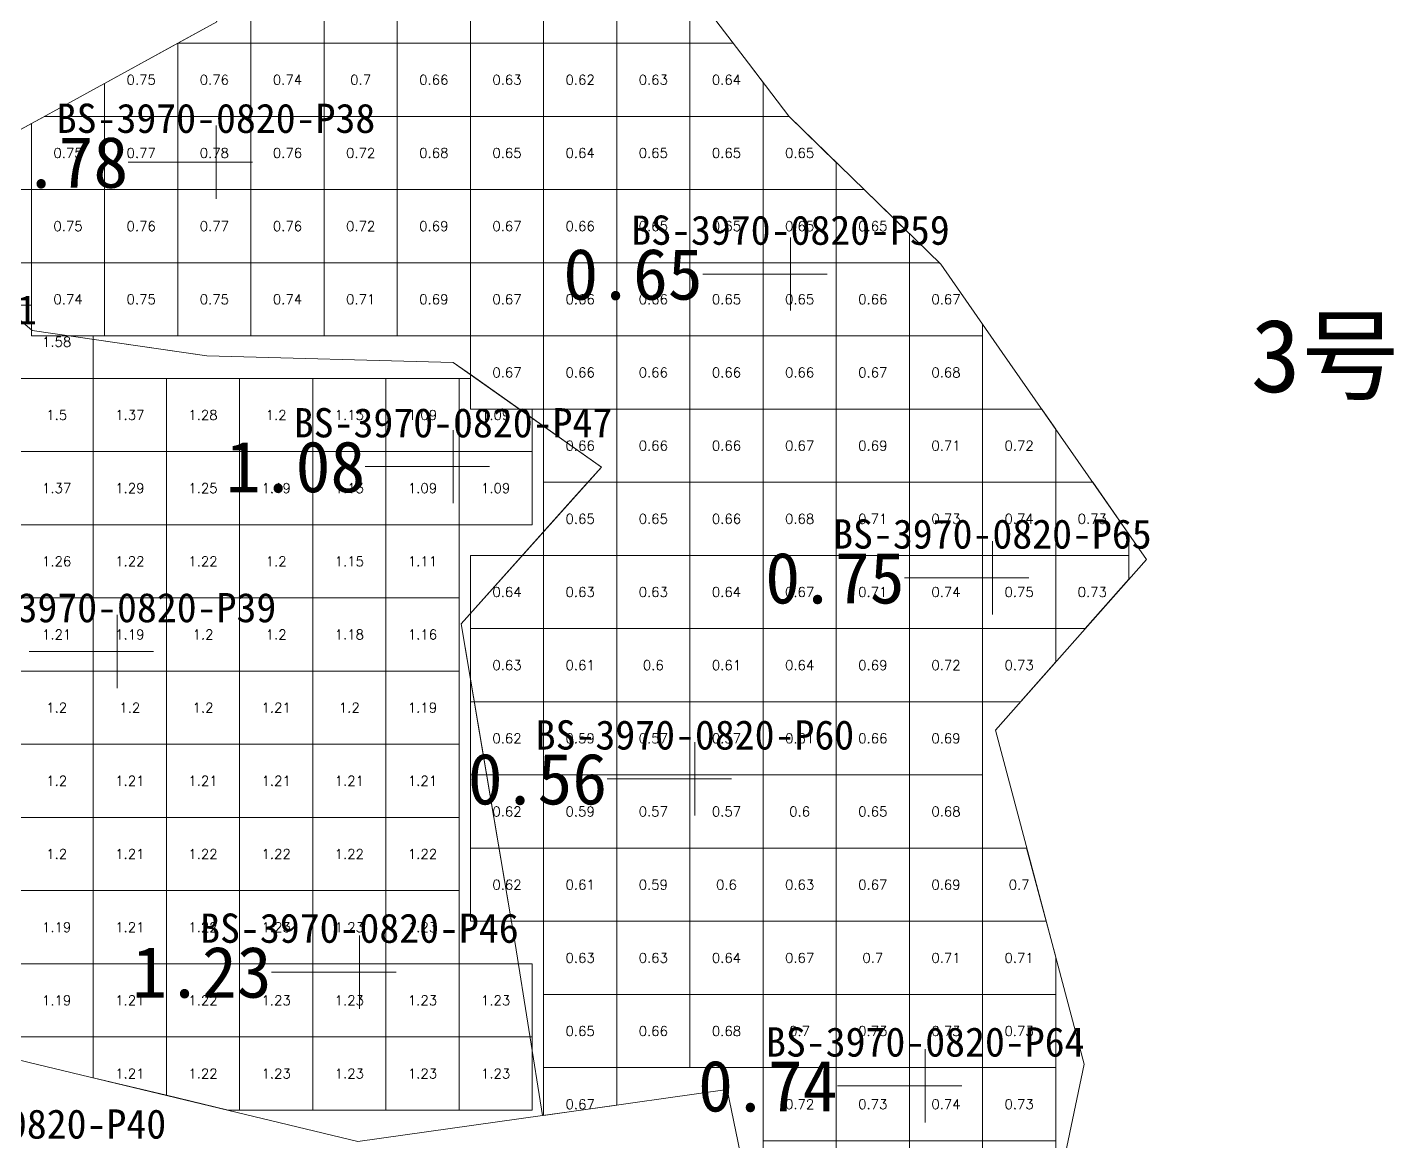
# Model space of a CAD drawing. Header units: inches. Extents: x 469961 to 470038, y 4349672 to 4349793.
# Drawn here: x 470014.56 to 470033.23, y 4349713.78 to 4349729.01 of the extents above; entities that cross this region are included whole.
import ezdxf
from ezdxf.enums import TextEntityAlignment as Align

# ---------------------------------------------------------------- set-up
doc = ezdxf.new("R2010")
doc.units = ezdxf.units.IN
doc.header["$MEASUREMENT"] = 0
for name, color, linetype, lineweight in [('0.500-1.000', 7, 'Continuous', 0), ('1.000-1.500', 7, 'Continuous', 0), ('孔口文字', 7, 'Continuous', 0), ('点', 7, 'Continuous', 0), ('爆区方格网', 7, 'Continuous', 0), ('线条', 7, 'Continuous', 0), ('钻孔', 7, 'Continuous', 0)]:
    doc.layers.add(name, color=color, linetype=linetype, lineweight=lineweight)
doc.styles.add('3dmine_textStyle_1', font='txt.shx', dxfattribs={"height": 1, "bigfont": 'gbcbig.shx'})
doc.styles.add('3dmine_textStyle_3', font='宋体.ttf', dxfattribs={"height": 1})
doc.styles.add('3dmine_textStyle_4', font='simsunb.ttf', dxfattribs={"height": 1})

msp = doc.modelspace()

# ---------------------------------------------------------------- hatches: boundary and pattern name
at = {"layer": '钻孔', "linetype": 'Continuous', "lineweight": 0, "true_color": 0x00ffff, "extrusion": (0, 1, 0)}
for points in [[(-470018.137, 3960.38), (-470017.137, 3960.38), (-470017.137, 3970.38), (-470018.137, 3970.38)], [(-470025.989, 3960.301), (-470024.989, 3960.301), (-470024.989, 3970.301), (-470025.989, 3970.301)], [(-470028.749, 3960.423), (-470027.749, 3960.423), (-470027.749, 3970.423), (-470028.749, 3970.423)], [(-470024.683, 3960.429), (-470023.683, 3960.429), (-470023.683, 3970.429), (-470024.683, 3970.429)], [(-470027.831, 3960.47), (-470026.831, 3960.47), (-470026.831, 3970.47), (-470027.831, 3970.47)]]:
    msp.add_hatch(color=4, dxfattribs=at).paths.add_polyline_path(points, flags=0)
at = {"layer": '钻孔', "linetype": 'Continuous', "lineweight": 0, "true_color": 0x0000ff, "extrusion": (0, 1, 0)}
for points in [[(-470021.377, 3960.387), (-470020.377, 3960.387), (-470020.377, 3970.387), (-470021.377, 3970.387)], [(-470016.784, 3960.48), (-470015.784, 3960.48), (-470015.784, 3970.48), (-470016.784, 3970.48)], [(-470020.097, 3960.328), (-470019.097, 3960.328), (-470019.097, 3970.328), (-470020.097, 3970.328)]]:
    msp.add_hatch(color=5, dxfattribs=at).paths.add_polyline_path(points, flags=0)

# ---------------------------------------------------------------- linework, layer by layer
at = {"layer": '0.500-1.000', "color": 4, "linetype": 'Continuous', "lineweight": 0, "true_color": 0x00ffff}
for points in [[(470024.716, 4349711.62), (470024.124, 4349714.49), (470021.995, 4349714.191), (470021.601, 4349714.135), (470021.227, 4349716.486), (470020.487, 4349720.852), (470022.066, 4349722.615), (470022.406, 4349722.995), (470020.643, 4349724.241), (470020.38, 4349724.427), (470017.01, 4349724.515), (470014.623, 4349724.865), (470012.611, 4349726.593), (470017.148, 4349729.082), (470016.516, 4349730.898), (470015.757, 4349733.079), (470014.403, 4349733.325), (470010.725, 4349733.992), (470008.613, 4349735.492), (470010.653, 4349737.075), (470014.99, 4349736.527)], [(470014.99, 4349736.527), (470018.632, 4349736.067), (470020.576, 4349734.021), (470021.373, 4349732.842), (470023.359, 4349729.902), (470024.413, 4349728.517), (470024.965, 4349727.793), (470027.044, 4349725.768), (470027.883, 4349724.564), (470029.854, 4349721.735), (470027.789, 4349719.399), (470028.19, 4349717.892), (470029.004, 4349714.837), (470028.135, 4349710.689)]]:
    msp.add_lwpolyline(points, dxfattribs=at)
at = {"layer": '1.000-1.500', "color": 5, "linetype": 'Continuous', "lineweight": 0, "true_color": 0x0000ff}
msp.add_lwpolyline([(470014.623, 4349724.865), (470016.601, 4349724.575), (470017.01, 4349724.515), (470020.38, 4349724.427), (470022.406, 4349722.995), (470020.487, 4349720.852), (470020.74, 4349719.363), (470021.227, 4349716.486), (470021.601, 4349714.135), (470019.077, 4349713.78), (470014.699, 4349714.834), (470014.264, 4349714.939), (470011.111, 4349715.698), (470008.773, 4349717.802), (470012.806, 4349720.243), (470012.808, 4349720.244), (470012.796, 4349720.26), (470012.15, 4349721.084), (470009.291, 4349724.73), (470012.611, 4349726.593), (470014.623, 4349724.865)], dxfattribs=at)
at = {"layer": '点', "color": 138, "linetype": 'Continuous', "lineweight": 0, "true_color": 0x004c4c}
for points, elevation in [([(470017.137, 4349726.663), (470017.137, 4349727.663)], 3970.38), ([(470017.637, 4349727.163), (470016.637, 4349727.163)], 3970.38), ([(470024.989, 4349725.134), (470024.989, 4349726.134)], 3970.301), ([(470025.489, 4349725.634), (470024.489, 4349725.634)], 3970.301), ([(470020.377, 4349722.502), (470020.377, 4349723.502)], 3970.387), ([(470020.877, 4349723.002), (470019.877, 4349723.002)], 3970.387), ([(470027.749, 4349720.982), (470027.749, 4349721.982)], 3970.423), ([(470028.249, 4349721.482), (470027.249, 4349721.482)], 3970.423), ([(470015.784, 4349719.976), (470015.784, 4349720.976)], 3970.48), ([(470016.284, 4349720.476), (470015.284, 4349720.476)], 3970.48), ([(470023.683, 4349718.236), (470023.683, 4349719.236)], 3970.429), ([(470024.183, 4349718.736), (470023.183, 4349718.736)], 3970.429), ([(470019.097, 4349715.595), (470019.097, 4349716.595)], 3970.328), ([(470019.597, 4349716.095), (470018.597, 4349716.095)], 3970.328), ([(470026.831, 4349714.04), (470026.831, 4349715.04)], 3970.47), ([(470027.331, 4349714.54), (470026.331, 4349714.54)], 3970.47)]:
    msp.add_lwpolyline(points, dxfattribs=dict(at, elevation=elevation))
at = {"layer": '爆区方格网', "color": 4, "linetype": 'Continuous', "lineweight": 0, "true_color": 0x00ffff, "elevation": 3970.911}
for points in [[(470017.614, 4349728.789), (470016.614, 4349728.789), (470016.614, 4349728.789), (470017.148, 4349729.082), (470016.902, 4349729.789), (470017.614, 4349729.789), (470017.614, 4349728.789)], [(470018.614, 4349728.789), (470017.614, 4349728.789), (470017.614, 4349729.789), (470018.614, 4349729.789), (470018.614, 4349728.789)], [(470019.614, 4349728.789), (470018.614, 4349728.789), (470018.614, 4349729.789), (470019.614, 4349729.789), (470019.614, 4349728.789)], [(470020.614, 4349728.789), (470019.614, 4349728.789), (470019.614, 4349729.789), (470020.614, 4349729.789), (470020.614, 4349728.789)], [(470021.614, 4349728.789), (470020.614, 4349728.789), (470020.614, 4349729.789), (470021.614, 4349729.789), (470021.614, 4349728.789)], [(470022.614, 4349728.789), (470021.614, 4349728.789), (470021.614, 4349729.789), (470022.614, 4349729.789), (470022.614, 4349728.789)], [(470023.614, 4349729.567), (470023.614, 4349728.789), (470022.614, 4349728.789), (470022.614, 4349729.789), (470023.445, 4349729.789), (470023.614, 4349729.567)], [(470016.614, 4349727.789), (470015.614, 4349727.789), (470015.614, 4349728.24), (470016.614, 4349728.789), (470016.614, 4349728.789), (470016.614, 4349727.789)], [(470017.614, 4349727.789), (470016.614, 4349727.789), (470016.614, 4349728.789), (470017.614, 4349728.789), (470017.614, 4349727.789)], [(470018.614, 4349727.789), (470017.614, 4349727.789), (470017.614, 4349728.789), (470018.614, 4349728.789), (470018.614, 4349727.789)], [(470019.614, 4349727.789), (470018.614, 4349727.789), (470018.614, 4349728.789), (470019.614, 4349728.789), (470019.614, 4349727.789)], [(470020.614, 4349727.789), (470019.614, 4349727.789), (470019.614, 4349728.789), (470020.614, 4349728.789), (470020.614, 4349727.789)], [(470021.614, 4349727.789), (470020.614, 4349727.789), (470020.614, 4349728.789), (470021.614, 4349728.789), (470021.614, 4349727.789)], [(470022.614, 4349727.789), (470021.614, 4349727.789), (470021.614, 4349728.789), (470022.614, 4349728.789), (470022.614, 4349727.789)], [(470023.614, 4349727.789), (470022.614, 4349727.789), (470022.614, 4349728.789), (470023.614, 4349728.789), (470023.614, 4349727.789)], [(470024.413, 4349728.517), (470024.614, 4349728.253), (470024.614, 4349727.789), (470023.614, 4349727.789), (470023.614, 4349728.789), (470024.206, 4349728.789), (470024.413, 4349728.517)], [(470014.614, 4349726.789), (470013.614, 4349726.789), (470013.614, 4349727.143), (470014.614, 4349727.692), (470014.614, 4349726.789)], [(470015.614, 4349726.789), (470014.614, 4349726.789), (470014.614, 4349727.692), (470014.792, 4349727.789), (470015.614, 4349727.789), (470015.614, 4349726.789)], [(470016.614, 4349726.789), (470015.614, 4349726.789), (470015.614, 4349727.789), (470016.614, 4349727.789), (470016.614, 4349726.789)], [(470017.614, 4349726.789), (470016.614, 4349726.789), (470016.614, 4349727.789), (470017.614, 4349727.789), (470017.614, 4349726.789)], [(470018.614, 4349726.789), (470017.614, 4349726.789), (470017.614, 4349727.789), (470018.614, 4349727.789), (470018.614, 4349726.789)], [(470019.614, 4349726.789), (470018.614, 4349726.789), (470018.614, 4349727.789), (470019.614, 4349727.789), (470019.614, 4349726.789)], [(470020.614, 4349726.789), (470019.614, 4349726.789), (470019.614, 4349727.789), (470020.614, 4349727.789), (470020.614, 4349726.789)], [(470021.614, 4349726.789), (470020.614, 4349726.789), (470020.614, 4349727.789), (470021.614, 4349727.789), (470021.614, 4349726.789)], [(470022.614, 4349726.789), (470021.614, 4349726.789), (470021.614, 4349727.789), (470022.614, 4349727.789), (470022.614, 4349726.789)], [(470023.614, 4349726.789), (470022.614, 4349726.789), (470022.614, 4349727.789), (470023.614, 4349727.789), (470023.614, 4349726.789)], [(470024.614, 4349726.789), (470023.614, 4349726.789), (470023.614, 4349727.789), (470024.614, 4349727.789), (470024.614, 4349726.789)], [(470025.614, 4349727.16), (470025.614, 4349726.789), (470024.614, 4349726.789), (470024.614, 4349727.789), (470024.969, 4349727.789), (470025.614, 4349727.16)], [(470014.614, 4349725.789), (470013.614, 4349725.789), (470013.614, 4349726.789), (470014.614, 4349726.789), (470014.614, 4349725.789)], [(470015.614, 4349725.789), (470014.614, 4349725.789), (470014.614, 4349726.789), (470015.614, 4349726.789), (470015.614, 4349725.789)], [(470016.614, 4349725.789), (470015.614, 4349725.789), (470015.614, 4349726.789), (470016.614, 4349726.789), (470016.614, 4349725.789)], [(470017.614, 4349725.789), (470016.614, 4349725.789), (470016.614, 4349726.789), (470017.614, 4349726.789), (470017.614, 4349725.789)], [(470018.614, 4349725.789), (470017.614, 4349725.789), (470017.614, 4349726.789), (470018.614, 4349726.789), (470018.614, 4349725.789)], [(470019.614, 4349725.789), (470018.614, 4349725.789), (470018.614, 4349726.789), (470019.614, 4349726.789), (470019.614, 4349725.789)], [(470020.614, 4349725.789), (470019.614, 4349725.789), (470019.614, 4349726.789), (470020.614, 4349726.789), (470020.614, 4349725.789)], [(470021.614, 4349725.789), (470020.614, 4349725.789), (470020.614, 4349726.789), (470021.614, 4349726.789), (470021.614, 4349725.789)], [(470022.614, 4349725.789), (470021.614, 4349725.789), (470021.614, 4349726.789), (470022.614, 4349726.789), (470022.614, 4349725.789)], [(470023.614, 4349725.789), (470022.614, 4349725.789), (470022.614, 4349726.789), (470023.614, 4349726.789), (470023.614, 4349725.789)], [(470024.614, 4349725.789), (470023.614, 4349725.789), (470023.614, 4349726.789), (470024.614, 4349726.789), (470024.614, 4349725.789)], [(470025.614, 4349725.789), (470024.614, 4349725.789), (470024.614, 4349726.789), (470025.614, 4349726.789), (470025.614, 4349725.789)], [(470026.614, 4349726.186), (470026.614, 4349725.789), (470025.614, 4349725.789), (470025.614, 4349726.789), (470025.995, 4349726.789), (470026.614, 4349726.186)], [(470015.614, 4349724.789), (470014.614, 4349724.789), (470014.614, 4349725.789), (470015.614, 4349725.789), (470015.614, 4349724.789)], [(470016.614, 4349724.789), (470015.614, 4349724.789), (470015.614, 4349725.789), (470016.614, 4349725.789), (470016.614, 4349724.789)], [(470017.614, 4349724.789), (470016.614, 4349724.789), (470016.614, 4349725.789), (470017.614, 4349725.789), (470017.614, 4349724.789)], [(470018.614, 4349724.789), (470017.614, 4349724.789), (470017.614, 4349725.789), (470018.614, 4349725.789), (470018.614, 4349724.789)], [(470019.614, 4349724.789), (470018.614, 4349724.789), (470018.614, 4349725.789), (470019.614, 4349725.789), (470019.614, 4349724.789)], [(470020.614, 4349724.789), (470019.614, 4349724.789), (470019.614, 4349725.789), (470020.614, 4349725.789), (470020.614, 4349724.789)], [(470021.614, 4349724.789), (470020.614, 4349724.789), (470020.614, 4349725.789), (470021.614, 4349725.789), (470021.614, 4349724.789)], [(470022.614, 4349724.789), (470021.614, 4349724.789), (470021.614, 4349725.789), (470022.614, 4349725.789), (470022.614, 4349724.789)], [(470023.614, 4349724.789), (470022.614, 4349724.789), (470022.614, 4349725.789), (470023.614, 4349725.789), (470023.614, 4349724.789)], [(470024.614, 4349724.789), (470023.614, 4349724.789), (470023.614, 4349725.789), (470024.614, 4349725.789), (470024.614, 4349724.789)], [(470025.614, 4349724.789), (470024.614, 4349724.789), (470024.614, 4349725.789), (470025.614, 4349725.789), (470025.614, 4349724.789)], [(470026.614, 4349724.789), (470025.614, 4349724.789), (470025.614, 4349725.789), (470026.614, 4349725.789), (470026.614, 4349724.789)], [(470027.044, 4349725.768), (470027.614, 4349724.95), (470027.614, 4349724.789), (470026.614, 4349724.789), (470026.614, 4349725.789), (470027.022, 4349725.789), (470027.044, 4349725.768)], [(470021.614, 4349723.789), (470020.614, 4349723.789), (470020.614, 4349724.789), (470021.614, 4349724.789), (470021.614, 4349723.789)], [(470022.614, 4349723.789), (470021.614, 4349723.789), (470021.614, 4349724.789), (470022.614, 4349724.789), (470022.614, 4349723.789)], [(470023.614, 4349723.789), (470022.614, 4349723.789), (470022.614, 4349724.789), (470023.614, 4349724.789), (470023.614, 4349723.789)], [(470024.614, 4349723.789), (470023.614, 4349723.789), (470023.614, 4349724.789), (470024.614, 4349724.789), (470024.614, 4349723.789)], [(470025.614, 4349723.789), (470024.614, 4349723.789), (470024.614, 4349724.789), (470025.614, 4349724.789), (470025.614, 4349723.789)], [(470026.614, 4349723.789), (470025.614, 4349723.789), (470025.614, 4349724.789), (470026.614, 4349724.789), (470026.614, 4349723.789)], [(470027.614, 4349723.789), (470026.614, 4349723.789), (470026.614, 4349724.789), (470027.614, 4349724.789), (470027.614, 4349723.789)], [(470022.614, 4349722.789), (470021.614, 4349722.789), (470021.614, 4349723.789), (470022.614, 4349723.789), (470022.614, 4349722.789)], [(470023.614, 4349722.789), (470022.614, 4349722.789), (470022.614, 4349723.789), (470023.614, 4349723.789), (470023.614, 4349722.789)], [(470024.614, 4349722.789), (470023.614, 4349722.789), (470023.614, 4349723.789), (470024.614, 4349723.789), (470024.614, 4349722.789)], [(470025.614, 4349722.789), (470024.614, 4349722.789), (470024.614, 4349723.789), (470025.614, 4349723.789), (470025.614, 4349722.789)], [(470026.614, 4349722.789), (470025.614, 4349722.789), (470025.614, 4349723.789), (470026.614, 4349723.789), (470026.614, 4349722.789)], [(470027.614, 4349722.789), (470026.614, 4349722.789), (470026.614, 4349723.789), (470027.614, 4349723.789), (470027.614, 4349722.789)], [(470028.614, 4349723.515), (470028.614, 4349722.789), (470027.614, 4349722.789), (470027.614, 4349723.789), (470028.423, 4349723.789), (470028.614, 4349723.515)], [(470022.614, 4349721.789), (470021.614, 4349721.789), (470021.614, 4349722.789), (470022.614, 4349722.789), (470022.614, 4349721.789)], [(470023.614, 4349721.789), (470022.614, 4349721.789), (470022.614, 4349722.789), (470023.614, 4349722.789), (470023.614, 4349721.789)], [(470024.614, 4349721.789), (470023.614, 4349721.789), (470023.614, 4349722.789), (470024.614, 4349722.789), (470024.614, 4349721.789)], [(470025.614, 4349721.789), (470024.614, 4349721.789), (470024.614, 4349722.789), (470025.614, 4349722.789), (470025.614, 4349721.789)], [(470026.614, 4349721.789), (470025.614, 4349721.789), (470025.614, 4349722.789), (470026.614, 4349722.789), (470026.614, 4349721.789)], [(470027.614, 4349721.789), (470026.614, 4349721.789), (470026.614, 4349722.789), (470027.614, 4349722.789), (470027.614, 4349721.789)], [(470028.614, 4349721.789), (470027.614, 4349721.789), (470027.614, 4349722.789), (470028.614, 4349722.789), (470028.614, 4349721.789)], [(470029.614, 4349722.079), (470029.614, 4349721.789), (470028.614, 4349721.789), (470028.614, 4349722.789), (470029.12, 4349722.789), (470029.614, 4349722.079)], [(470021.614, 4349720.789), (470020.614, 4349720.789), (470020.614, 4349721.789), (470021.614, 4349721.789), (470021.614, 4349720.789)], [(470022.614, 4349720.789), (470021.614, 4349720.789), (470021.614, 4349721.789), (470022.614, 4349721.789), (470022.614, 4349720.789)], [(470023.614, 4349720.789), (470022.614, 4349720.789), (470022.614, 4349721.789), (470023.614, 4349721.789), (470023.614, 4349720.789)], [(470024.614, 4349720.789), (470023.614, 4349720.789), (470023.614, 4349721.789), (470024.614, 4349721.789), (470024.614, 4349720.789)], [(470025.614, 4349720.789), (470024.614, 4349720.789), (470024.614, 4349721.789), (470025.614, 4349721.789), (470025.614, 4349720.789)], [(470026.614, 4349720.789), (470025.614, 4349720.789), (470025.614, 4349721.789), (470026.614, 4349721.789), (470026.614, 4349720.789)], [(470027.614, 4349720.789), (470026.614, 4349720.789), (470026.614, 4349721.789), (470027.614, 4349721.789), (470027.614, 4349720.789)], [(470028.614, 4349720.789), (470027.614, 4349720.789), (470027.614, 4349721.789), (470028.614, 4349721.789), (470028.614, 4349720.789)], [(470029.614, 4349721.464), (470029.017, 4349720.789), (470028.614, 4349720.789), (470028.614, 4349721.789), (470029.614, 4349721.789), (470029.614, 4349721.464)], [(470021.614, 4349719.789), (470020.614, 4349719.789), (470020.614, 4349720.789), (470021.614, 4349720.789), (470021.614, 4349719.789)], [(470022.614, 4349719.789), (470021.614, 4349719.789), (470021.614, 4349720.789), (470022.614, 4349720.789), (470022.614, 4349719.789)], [(470023.614, 4349719.789), (470022.614, 4349719.789), (470022.614, 4349720.789), (470023.614, 4349720.789), (470023.614, 4349719.789)], [(470024.614, 4349719.789), (470023.614, 4349719.789), (470023.614, 4349720.789), (470024.614, 4349720.789), (470024.614, 4349719.789)], [(470025.614, 4349719.789), (470024.614, 4349719.789), (470024.614, 4349720.789), (470025.614, 4349720.789), (470025.614, 4349719.789)], [(470026.614, 4349719.789), (470025.614, 4349719.789), (470025.614, 4349720.789), (470026.614, 4349720.789), (470026.614, 4349719.789)], [(470027.614, 4349719.789), (470026.614, 4349719.789), (470026.614, 4349720.789), (470027.614, 4349720.789), (470027.614, 4349719.789)], [(470028.614, 4349720.333), (470028.133, 4349719.789), (470027.614, 4349719.789), (470027.614, 4349720.789), (470028.614, 4349720.789), (470028.614, 4349720.333)], [(470021.614, 4349718.789), (470020.614, 4349718.789), (470020.614, 4349719.789), (470021.614, 4349719.789), (470021.614, 4349718.789)], [(470022.614, 4349718.789), (470021.614, 4349718.789), (470021.614, 4349719.789), (470022.614, 4349719.789), (470022.614, 4349718.789)], [(470023.614, 4349718.789), (470022.614, 4349718.789), (470022.614, 4349719.789), (470023.614, 4349719.789), (470023.614, 4349718.789)], [(470024.614, 4349718.789), (470023.614, 4349718.789), (470023.614, 4349719.789), (470024.614, 4349719.789), (470024.614, 4349718.789)], [(470025.614, 4349718.789), (470024.614, 4349718.789), (470024.614, 4349719.789), (470025.614, 4349719.789), (470025.614, 4349718.789)], [(470026.614, 4349718.789), (470025.614, 4349718.789), (470025.614, 4349719.789), (470026.614, 4349719.789), (470026.614, 4349718.789)], [(470027.614, 4349718.789), (470026.614, 4349718.789), (470026.614, 4349719.789), (470027.614, 4349719.789), (470027.614, 4349718.789)], [(470021.614, 4349717.789), (470020.614, 4349717.789), (470020.614, 4349718.789), (470021.614, 4349718.789), (470021.614, 4349717.789)], [(470022.614, 4349717.789), (470021.614, 4349717.789), (470021.614, 4349718.789), (470022.614, 4349718.789), (470022.614, 4349717.789)], [(470023.614, 4349717.789), (470022.614, 4349717.789), (470022.614, 4349718.789), (470023.614, 4349718.789), (470023.614, 4349717.789)], [(470024.614, 4349717.789), (470023.614, 4349717.789), (470023.614, 4349718.789), (470024.614, 4349718.789), (470024.614, 4349717.789)], [(470025.614, 4349717.789), (470024.614, 4349717.789), (470024.614, 4349718.789), (470025.614, 4349718.789), (470025.614, 4349717.789)], [(470026.614, 4349717.789), (470025.614, 4349717.789), (470025.614, 4349718.789), (470026.614, 4349718.789), (470026.614, 4349717.789)], [(470027.614, 4349717.789), (470026.614, 4349717.789), (470026.614, 4349718.789), (470027.614, 4349718.789), (470027.614, 4349717.789)], [(470021.614, 4349716.789), (470020.614, 4349716.789), (470020.614, 4349717.789), (470021.614, 4349717.789), (470021.614, 4349716.789)], [(470022.614, 4349716.789), (470021.614, 4349716.789), (470021.614, 4349717.789), (470022.614, 4349717.789), (470022.614, 4349716.789)], [(470023.614, 4349716.789), (470022.614, 4349716.789), (470022.614, 4349717.789), (470023.614, 4349717.789), (470023.614, 4349716.789)], [(470024.614, 4349716.789), (470023.614, 4349716.789), (470023.614, 4349717.789), (470024.614, 4349717.789), (470024.614, 4349716.789)], [(470025.614, 4349716.789), (470024.614, 4349716.789), (470024.614, 4349717.789), (470025.614, 4349717.789), (470025.614, 4349716.789)], [(470026.614, 4349716.789), (470025.614, 4349716.789), (470025.614, 4349717.789), (470026.614, 4349717.789), (470026.614, 4349716.789)], [(470027.614, 4349716.789), (470026.614, 4349716.789), (470026.614, 4349717.789), (470027.614, 4349717.789), (470027.614, 4349716.789)], [(470028.484, 4349716.789), (470027.614, 4349716.789), (470027.614, 4349717.789), (470028.217, 4349717.789), (470028.484, 4349716.789)], [(470022.614, 4349715.789), (470021.614, 4349715.789), (470021.614, 4349716.789), (470022.614, 4349716.789), (470022.614, 4349715.789)], [(470023.614, 4349715.789), (470022.614, 4349715.789), (470022.614, 4349716.789), (470023.614, 4349716.789), (470023.614, 4349715.789)], [(470024.614, 4349715.789), (470023.614, 4349715.789), (470023.614, 4349716.789), (470024.614, 4349716.789), (470024.614, 4349715.789)], [(470025.614, 4349715.789), (470024.614, 4349715.789), (470024.614, 4349716.789), (470025.614, 4349716.789), (470025.614, 4349715.789)], [(470026.614, 4349715.789), (470025.614, 4349715.789), (470025.614, 4349716.789), (470026.614, 4349716.789), (470026.614, 4349715.789)], [(470027.614, 4349715.789), (470026.614, 4349715.789), (470026.614, 4349716.789), (470027.614, 4349716.789), (470027.614, 4349715.789)], [(470028.614, 4349716.299), (470028.614, 4349715.789), (470027.614, 4349715.789), (470027.614, 4349716.789), (470028.484, 4349716.789), (470028.614, 4349716.299)], [(470022.614, 4349714.789), (470021.614, 4349714.789), (470021.614, 4349715.789), (470022.614, 4349715.789), (470022.614, 4349714.789)], [(470023.614, 4349714.789), (470022.614, 4349714.789), (470022.614, 4349715.789), (470023.614, 4349715.789), (470023.614, 4349714.789)], [(470024.614, 4349714.789), (470023.614, 4349714.789), (470023.614, 4349715.789), (470024.614, 4349715.789), (470024.614, 4349714.789)], [(470025.614, 4349714.789), (470024.614, 4349714.789), (470024.614, 4349715.789), (470025.614, 4349715.789), (470025.614, 4349714.789)], [(470026.614, 4349714.789), (470025.614, 4349714.789), (470025.614, 4349715.789), (470026.614, 4349715.789), (470026.614, 4349714.789)], [(470027.614, 4349714.789), (470026.614, 4349714.789), (470026.614, 4349715.789), (470027.614, 4349715.789), (470027.614, 4349714.789)], [(470028.614, 4349714.789), (470027.614, 4349714.789), (470027.614, 4349715.789), (470028.614, 4349715.789), (470028.614, 4349714.789)], [(470022.614, 4349714.278), (470021.995, 4349714.191), (470021.614, 4349714.137), (470021.614, 4349714.789), (470022.614, 4349714.789), (470022.614, 4349714.278)], [(470025.614, 4349713.789), (470024.614, 4349713.789), (470024.614, 4349714.789), (470025.614, 4349714.789), (470025.614, 4349713.789)], [(470026.614, 4349713.789), (470025.614, 4349713.789), (470025.614, 4349714.789), (470026.614, 4349714.789), (470026.614, 4349713.789)], [(470027.614, 4349713.789), (470026.614, 4349713.789), (470026.614, 4349714.789), (470027.614, 4349714.789), (470027.614, 4349713.789)], [(470028.614, 4349713.789), (470027.614, 4349713.789), (470027.614, 4349714.789), (470028.614, 4349714.789), (470028.614, 4349713.789)], [(470025.614, 4349712.789), (470024.614, 4349712.789), (470024.614, 4349713.789), (470025.614, 4349713.789), (470025.614, 4349712.789)], [(470026.614, 4349712.789), (470025.614, 4349712.789), (470025.614, 4349713.789), (470026.614, 4349713.789), (470026.614, 4349712.789)], [(470027.614, 4349712.789), (470026.614, 4349712.789), (470026.614, 4349713.789), (470027.614, 4349713.789), (470027.614, 4349712.789)], [(470028.614, 4349712.978), (470028.575, 4349712.789), (470027.614, 4349712.789), (470027.614, 4349713.789), (470028.614, 4349713.789), (470028.614, 4349712.978)]]:
    msp.add_lwpolyline(points, dxfattribs=at)
at = {"layer": '爆区方格网', "color": 5, "linetype": 'Continuous', "lineweight": 0, "true_color": 0x0000ff, "elevation": 3970.387}
for points in [[(470014.614, 4349724.789), (470015.459, 4349724.789), (470015.459, 4349724.208), (470014.459, 4349724.208), (470014.459, 4349725.208), (470014.614, 4349725.208), (470014.614, 4349724.789)], [(470015.459, 4349723.208), (470014.459, 4349723.208), (470014.459, 4349724.208), (470015.459, 4349724.208), (470015.459, 4349723.208)], [(470016.459, 4349723.208), (470015.459, 4349723.208), (470015.459, 4349724.208), (470016.459, 4349724.208), (470016.459, 4349723.208)], [(470017.459, 4349723.208), (470016.459, 4349723.208), (470016.459, 4349724.208), (470017.459, 4349724.208), (470017.459, 4349723.208)], [(470018.459, 4349723.208), (470017.459, 4349723.208), (470017.459, 4349724.208), (470018.459, 4349724.208), (470018.459, 4349723.208)], [(470019.459, 4349723.208), (470018.459, 4349723.208), (470018.459, 4349724.208), (470019.459, 4349724.208), (470019.459, 4349723.208)], [(470020.459, 4349723.208), (470019.459, 4349723.208), (470019.459, 4349724.208), (470020.459, 4349724.208), (470020.459, 4349723.208)], [(470020.614, 4349723.789), (470021.459, 4349723.789), (470021.459, 4349723.208), (470020.459, 4349723.208), (470020.459, 4349724.208), (470020.614, 4349724.208), (470020.614, 4349723.789)], [(470015.459, 4349722.208), (470014.459, 4349722.208), (470014.459, 4349723.208), (470015.459, 4349723.208), (470015.459, 4349722.208)], [(470016.459, 4349722.208), (470015.459, 4349722.208), (470015.459, 4349723.208), (470016.459, 4349723.208), (470016.459, 4349722.208)], [(470017.459, 4349722.208), (470016.459, 4349722.208), (470016.459, 4349723.208), (470017.459, 4349723.208), (470017.459, 4349722.208)], [(470018.459, 4349722.208), (470017.459, 4349722.208), (470017.459, 4349723.208), (470018.459, 4349723.208), (470018.459, 4349722.208)], [(470019.459, 4349722.208), (470018.459, 4349722.208), (470018.459, 4349723.208), (470019.459, 4349723.208), (470019.459, 4349722.208)], [(470020.459, 4349722.208), (470019.459, 4349722.208), (470019.459, 4349723.208), (470020.459, 4349723.208), (470020.459, 4349722.208)], [(470021.459, 4349722.208), (470020.459, 4349722.208), (470020.459, 4349723.208), (470021.459, 4349723.208), (470021.459, 4349722.208)], [(470015.459, 4349721.208), (470014.459, 4349721.208), (470014.459, 4349722.208), (470015.459, 4349722.208), (470015.459, 4349721.208)], [(470016.459, 4349721.208), (470015.459, 4349721.208), (470015.459, 4349722.208), (470016.459, 4349722.208), (470016.459, 4349721.208)], [(470017.459, 4349721.208), (470016.459, 4349721.208), (470016.459, 4349722.208), (470017.459, 4349722.208), (470017.459, 4349721.208)], [(470018.459, 4349721.208), (470017.459, 4349721.208), (470017.459, 4349722.208), (470018.459, 4349722.208), (470018.459, 4349721.208)], [(470019.459, 4349721.208), (470018.459, 4349721.208), (470018.459, 4349722.208), (470019.459, 4349722.208), (470019.459, 4349721.208)], [(470020.459, 4349721.208), (470019.459, 4349721.208), (470019.459, 4349722.208), (470020.459, 4349722.208), (470020.459, 4349721.208)], [(470015.459, 4349720.208), (470014.459, 4349720.208), (470014.459, 4349721.208), (470015.459, 4349721.208), (470015.459, 4349720.208)], [(470016.459, 4349720.208), (470015.459, 4349720.208), (470015.459, 4349721.208), (470016.459, 4349721.208), (470016.459, 4349720.208)], [(470017.459, 4349720.208), (470016.459, 4349720.208), (470016.459, 4349721.208), (470017.459, 4349721.208), (470017.459, 4349720.208)], [(470018.459, 4349720.208), (470017.459, 4349720.208), (470017.459, 4349721.208), (470018.459, 4349721.208), (470018.459, 4349720.208)], [(470019.459, 4349720.208), (470018.459, 4349720.208), (470018.459, 4349721.208), (470019.459, 4349721.208), (470019.459, 4349720.208)], [(470020.459, 4349720.208), (470019.459, 4349720.208), (470019.459, 4349721.208), (470020.459, 4349721.208), (470020.459, 4349720.208)], [(470015.459, 4349719.208), (470014.459, 4349719.208), (470014.459, 4349720.208), (470015.459, 4349720.208), (470015.459, 4349719.208)], [(470016.459, 4349719.208), (470015.459, 4349719.208), (470015.459, 4349720.208), (470016.459, 4349720.208), (470016.459, 4349719.208)], [(470017.459, 4349719.208), (470016.459, 4349719.208), (470016.459, 4349720.208), (470017.459, 4349720.208), (470017.459, 4349719.208)], [(470018.459, 4349719.208), (470017.459, 4349719.208), (470017.459, 4349720.208), (470018.459, 4349720.208), (470018.459, 4349719.208)], [(470019.459, 4349719.208), (470018.459, 4349719.208), (470018.459, 4349720.208), (470019.459, 4349720.208), (470019.459, 4349719.208)], [(470020.459, 4349719.208), (470019.459, 4349719.208), (470019.459, 4349720.208), (470020.459, 4349720.208), (470020.459, 4349719.208)], [(470015.459, 4349718.208), (470014.459, 4349718.208), (470014.459, 4349719.208), (470015.459, 4349719.208), (470015.459, 4349718.208)], [(470016.459, 4349718.208), (470015.459, 4349718.208), (470015.459, 4349719.208), (470016.459, 4349719.208), (470016.459, 4349718.208)], [(470017.459, 4349718.208), (470016.459, 4349718.208), (470016.459, 4349719.208), (470017.459, 4349719.208), (470017.459, 4349718.208)], [(470018.459, 4349718.208), (470017.459, 4349718.208), (470017.459, 4349719.208), (470018.459, 4349719.208), (470018.459, 4349718.208)], [(470019.459, 4349718.208), (470018.459, 4349718.208), (470018.459, 4349719.208), (470019.459, 4349719.208), (470019.459, 4349718.208)], [(470020.459, 4349718.208), (470019.459, 4349718.208), (470019.459, 4349719.208), (470020.459, 4349719.208), (470020.459, 4349718.208)], [(470015.459, 4349717.208), (470014.459, 4349717.208), (470014.459, 4349718.208), (470015.459, 4349718.208), (470015.459, 4349717.208)], [(470016.459, 4349717.208), (470015.459, 4349717.208), (470015.459, 4349718.208), (470016.459, 4349718.208), (470016.459, 4349717.208)], [(470017.459, 4349717.208), (470016.459, 4349717.208), (470016.459, 4349718.208), (470017.459, 4349718.208), (470017.459, 4349717.208)], [(470018.459, 4349717.208), (470017.459, 4349717.208), (470017.459, 4349718.208), (470018.459, 4349718.208), (470018.459, 4349717.208)], [(470019.459, 4349717.208), (470018.459, 4349717.208), (470018.459, 4349718.208), (470019.459, 4349718.208), (470019.459, 4349717.208)], [(470020.459, 4349717.208), (470019.459, 4349717.208), (470019.459, 4349718.208), (470020.459, 4349718.208), (470020.459, 4349717.208)], [(470015.459, 4349716.208), (470014.459, 4349716.208), (470014.459, 4349717.208), (470015.459, 4349717.208), (470015.459, 4349716.208)], [(470016.459, 4349716.208), (470015.459, 4349716.208), (470015.459, 4349717.208), (470016.459, 4349717.208), (470016.459, 4349716.208)], [(470017.459, 4349716.208), (470016.459, 4349716.208), (470016.459, 4349717.208), (470017.459, 4349717.208), (470017.459, 4349716.208)], [(470018.459, 4349716.208), (470017.459, 4349716.208), (470017.459, 4349717.208), (470018.459, 4349717.208), (470018.459, 4349716.208)], [(470019.459, 4349716.208), (470018.459, 4349716.208), (470018.459, 4349717.208), (470019.459, 4349717.208), (470019.459, 4349716.208)], [(470020.459, 4349716.208), (470019.459, 4349716.208), (470019.459, 4349717.208), (470020.459, 4349717.208), (470020.459, 4349716.208)], [(470015.459, 4349715.208), (470014.459, 4349715.208), (470014.459, 4349716.208), (470015.459, 4349716.208), (470015.459, 4349715.208)], [(470016.459, 4349715.208), (470015.459, 4349715.208), (470015.459, 4349716.208), (470016.459, 4349716.208), (470016.459, 4349715.208)], [(470017.459, 4349715.208), (470016.459, 4349715.208), (470016.459, 4349716.208), (470017.459, 4349716.208), (470017.459, 4349715.208)], [(470018.459, 4349715.208), (470017.459, 4349715.208), (470017.459, 4349716.208), (470018.459, 4349716.208), (470018.459, 4349715.208)], [(470019.459, 4349715.208), (470018.459, 4349715.208), (470018.459, 4349716.208), (470019.459, 4349716.208), (470019.459, 4349715.208)], [(470020.459, 4349715.208), (470019.459, 4349715.208), (470019.459, 4349716.208), (470020.459, 4349716.208), (470020.459, 4349715.208)], [(470021.459, 4349715.208), (470020.459, 4349715.208), (470020.459, 4349716.208), (470021.459, 4349716.208), (470021.459, 4349715.208)], [(470016.459, 4349714.411), (470015.459, 4349714.651), (470015.459, 4349715.208), (470016.459, 4349715.208), (470016.459, 4349714.411)], [(470017.459, 4349714.208), (470017.301, 4349714.208), (470016.459, 4349714.411), (470016.459, 4349715.208), (470017.459, 4349715.208), (470017.459, 4349714.208)], [(470018.459, 4349714.208), (470017.459, 4349714.208), (470017.459, 4349715.208), (470018.459, 4349715.208), (470018.459, 4349714.208)], [(470019.459, 4349714.208), (470018.459, 4349714.208), (470018.459, 4349715.208), (470019.459, 4349715.208), (470019.459, 4349714.208)], [(470020.459, 4349714.208), (470019.459, 4349714.208), (470019.459, 4349715.208), (470020.459, 4349715.208), (470020.459, 4349714.208)], [(470021.459, 4349714.208), (470020.459, 4349714.208), (470020.459, 4349715.208), (470021.459, 4349715.208), (470021.459, 4349714.208)]]:
    msp.add_lwpolyline(points, dxfattribs=at)
at = {"layer": '线条', "color": 138, "linetype": 'Continuous', "lineweight": 0, "true_color": 0x004c4c}
for points, elevation in [([(470017.137, 4349727.163), (470017.137, 4349727.163), (470017.137, 4349727.163)], 3970.38), ([(470024.989, 4349725.634), (470024.989, 4349725.634), (470024.989, 4349725.634)], 3970.301), ([(470020.377, 4349723.002), (470020.377, 4349723.002), (470020.377, 4349723.002)], 3970.387), ([(470027.749, 4349721.482), (470027.749, 4349721.482), (470027.749, 4349721.482)], 3970.423), ([(470015.784, 4349720.476), (470015.784, 4349720.476), (470015.784, 4349720.476)], 3970.48), ([(470023.683, 4349718.736), (470023.683, 4349718.736), (470023.683, 4349718.736)], 3970.429), ([(470019.097, 4349716.095), (470019.097, 4349716.095), (470019.097, 4349716.095)], 3970.328), ([(470026.831, 4349714.54), (470026.831, 4349714.54), (470026.831, 4349714.54)], 3970.47)]:
    msp.add_lwpolyline(points, dxfattribs=dict(at, elevation=elevation))
at = {"layer": '钻孔', "color": 4, "linetype": 'Continuous', "lineweight": 0, "true_color": 0x00ffff}
for points, elevation in [([(470017.137, 4349727.163), (470015.937, 4349727.163)], 3970.38), ([(470017.137, 4349727.163), (470015.937, 4349727.163)], 3960.38), ([(470024.989, 4349725.634), (470023.789, 4349725.634)], 3970.301), ([(470024.989, 4349725.634), (470023.789, 4349725.634)], 3960.301), ([(470027.749, 4349721.482), (470026.549, 4349721.482)], 3970.423), ([(470027.749, 4349721.482), (470026.549, 4349721.482)], 3960.423), ([(470023.683, 4349718.736), (470022.483, 4349718.736)], 3970.429), ([(470023.683, 4349718.736), (470022.483, 4349718.736)], 3960.429), ([(470026.831, 4349714.54), (470025.631, 4349714.54)], 3970.47), ([(470026.831, 4349714.54), (470025.631, 4349714.54)], 3960.47)]:
    msp.add_lwpolyline(points, dxfattribs=dict(at, elevation=elevation))
at = {"layer": '钻孔', "color": 5, "linetype": 'Continuous', "lineweight": 0, "true_color": 0x0000ff}
for points, elevation in [([(470020.377, 4349723.002), (470019.177, 4349723.002)], 3970.387), ([(470020.377, 4349723.002), (470019.177, 4349723.002)], 3960.387), ([(470015.784, 4349720.476), (470014.584, 4349720.476)], 3970.48), ([(470015.784, 4349720.476), (470014.584, 4349720.476)], 3960.48), ([(470019.097, 4349716.095), (470017.897, 4349716.095)], 3970.328), ([(470019.097, 4349716.095), (470017.897, 4349716.095)], 3960.328)]:
    msp.add_lwpolyline(points, dxfattribs=dict(at, elevation=elevation))

# ---------------------------------------------------------------- texts
at = {"color": 4, "linetype": 'Continuous', "lineweight": 0, "true_color": 0x00ffff, "style": '3dmine_textStyle_1'}
for s, p in [('0.75', (470016.114, 4349728.289, 3970.911)), ('0.76', (470017.114, 4349728.289, 3970.911)), ('0.74', (470018.114, 4349728.289, 3970.911)), ('0.7', (470019.114, 4349728.289, 3970.911)), ('0.66', (470020.114, 4349728.289, 3970.911)), ('0.63', (470021.114, 4349728.289, 3970.911)), ('0.62', (470022.114, 4349728.289, 3970.911)), ('0.63', (470023.114, 4349728.289, 3970.911)), ('0.64', (470024.114, 4349728.289, 3970.911)), ('0.75', (470015.114, 4349727.289, 3970.911)), ('0.77', (470016.114, 4349727.289, 3970.911)), ('0.78', (470017.114, 4349727.289, 3970.911)), ('0.76', (470018.114, 4349727.289, 3970.911)), ('0.72', (470019.114, 4349727.289, 3970.911)), ('0.68', (470020.114, 4349727.289, 3970.911)), ('0.65', (470021.114, 4349727.289, 3970.911)), ('0.64', (470022.114, 4349727.289, 3970.911)), ('0.65', (470023.114, 4349727.289, 3970.911)), ('0.65', (470024.114, 4349727.289, 3970.911)), ('0.65', (470025.114, 4349727.289, 3970.911)), ('0.75', (470015.114, 4349726.289, 3970.911)), ('0.76', (470016.114, 4349726.289, 3970.911)), ('0.77', (470017.114, 4349726.289, 3970.911)), ('0.76', (470018.114, 4349726.289, 3970.911)), ('0.72', (470019.114, 4349726.289, 3970.911)), ('0.69', (470020.114, 4349726.289, 3970.911)), ('0.67', (470021.114, 4349726.289, 3970.911)), ('0.66', (470022.114, 4349726.289, 3970.911)), ('0.65', (470023.114, 4349726.289, 3970.911)), ('0.65', (470024.114, 4349726.289, 3970.911)), ('0.65', (470025.114, 4349726.289, 3970.911)), ('0.65', (470026.114, 4349726.289, 3970.911)), ('0.74', (470015.114, 4349725.289, 3970.911)), ('0.75', (470016.114, 4349725.289, 3970.911)), ('0.75', (470017.114, 4349725.289, 3970.911)), ('0.74', (470018.114, 4349725.289, 3970.911)), ('0.71', (470019.114, 4349725.289, 3970.911)), ('0.69', (470020.114, 4349725.289, 3970.911)), ('0.67', (470021.114, 4349725.289, 3970.911)), ('0.66', (470022.114, 4349725.289, 3970.911)), ('0.66', (470023.114, 4349725.289, 3970.911)), ('0.65', (470024.114, 4349725.289, 3970.911)), ('0.65', (470025.114, 4349725.289, 3970.911)), ('0.66', (470026.114, 4349725.289, 3970.911)), ('0.67', (470027.114, 4349725.289, 3970.911)), ('0.67', (470021.114, 4349724.289, 3970.911)), ('0.66', (470022.114, 4349724.289, 3970.911)), ('0.66', (470023.114, 4349724.289, 3970.911)), ('0.66', (470024.114, 4349724.289, 3970.911)), ('0.66', (470025.114, 4349724.289, 3970.911)), ('0.67', (470026.114, 4349724.289, 3970.911)), ('0.68', (470027.114, 4349724.289, 3970.911)), ('0.66', (470022.114, 4349723.289, 3970.911)), ('0.66', (470023.114, 4349723.289, 3970.911)), ('0.66', (470024.114, 4349723.289, 3970.911)), ('0.67', (470025.114, 4349723.289, 3970.911)), ('0.69', (470026.114, 4349723.289, 3970.911)), ('0.71', (470027.114, 4349723.289, 3970.911)), ('0.72', (470028.114, 4349723.289, 3970.911)), ('0.65', (470022.114, 4349722.289, 3970.911)), ('0.65', (470023.114, 4349722.289, 3970.911)), ('0.66', (470024.114, 4349722.289, 3970.911)), ('0.68', (470025.114, 4349722.289, 3970.911)), ('0.71', (470026.114, 4349722.289, 3970.911)), ('0.73', (470027.114, 4349722.289, 3970.911)), ('0.74', (470028.114, 4349722.289, 3970.911)), ('0.73', (470029.114, 4349722.289, 3970.911)), ('0.64', (470021.114, 4349721.289, 3970.911)), ('0.63', (470022.114, 4349721.289, 3970.911)), ('0.63', (470023.114, 4349721.289, 3970.911)), ('0.64', (470024.114, 4349721.289, 3970.911)), ('0.67', (470025.114, 4349721.289, 3970.911)), ('0.71', (470026.114, 4349721.289, 3970.911)), ('0.74', (470027.114, 4349721.289, 3970.911)), ('0.75', (470028.114, 4349721.289, 3970.911)), ('0.73', (470029.114, 4349721.289, 3970.911)), ('0.63', (470021.114, 4349720.289, 3970.911)), ('0.61', (470022.114, 4349720.289, 3970.911)), ('0.6', (470023.114, 4349720.289, 3970.911)), ('0.61', (470024.114, 4349720.289, 3970.911)), ('0.64', (470025.114, 4349720.289, 3970.911)), ('0.69', (470026.114, 4349720.289, 3970.911)), ('0.72', (470027.114, 4349720.289, 3970.911)), ('0.73', (470028.114, 4349720.289, 3970.911)), ('0.62', (470021.114, 4349719.289, 3970.911)), ('0.59', (470022.114, 4349719.289, 3970.911)), ('0.57', (470023.114, 4349719.289, 3970.911)), ('0.57', (470024.114, 4349719.289, 3970.911)), ('0.61', (470025.114, 4349719.289, 3970.911)), ('0.66', (470026.114, 4349719.289, 3970.911)), ('0.69', (470027.114, 4349719.289, 3970.911)), ('0.62', (470021.114, 4349718.289, 3970.911)), ('0.59', (470022.114, 4349718.289, 3970.911)), ('0.57', (470023.114, 4349718.289, 3970.911)), ('0.57', (470024.114, 4349718.289, 3970.911)), ('0.6', (470025.114, 4349718.289, 3970.911)), ('0.65', (470026.114, 4349718.289, 3970.911)), ('0.68', (470027.114, 4349718.289, 3970.911)), ('0.62', (470021.114, 4349717.289, 3970.911)), ('0.61', (470022.114, 4349717.289, 3970.911)), ('0.59', (470023.114, 4349717.289, 3970.911)), ('0.6', (470024.114, 4349717.289, 3970.911)), ('0.63', (470025.114, 4349717.289, 3970.911)), ('0.67', (470026.114, 4349717.289, 3970.911)), ('0.69', (470027.114, 4349717.289, 3970.911)), ('0.7', (470028.114, 4349717.289, 3970.911)), ('0.63', (470022.114, 4349716.289, 3970.911)), ('0.63', (470023.114, 4349716.289, 3970.911)), ('0.64', (470024.114, 4349716.289, 3970.911)), ('0.67', (470025.114, 4349716.289, 3970.911)), ('0.7', (470026.114, 4349716.289, 3970.911)), ('0.71', (470027.114, 4349716.289, 3970.911)), ('0.71', (470028.114, 4349716.289, 3970.911)), ('0.65', (470022.114, 4349715.289, 3970.911)), ('0.66', (470023.114, 4349715.289, 3970.911)), ('0.68', (470024.114, 4349715.289, 3970.911)), ('0.7', (470025.114, 4349715.289, 3970.911)), ('0.73', (470026.114, 4349715.289, 3970.911)), ('0.73', (470027.114, 4349715.289, 3970.911)), ('0.73', (470028.114, 4349715.289, 3970.911)), ('0.67', (470022.114, 4349714.289, 3970.911)), ('0.72', (470025.114, 4349714.289, 3970.911)), ('0.73', (470026.114, 4349714.289, 3970.911)), ('0.74', (470027.114, 4349714.289, 3970.911)), ('0.73', (470028.114, 4349714.289, 3970.911))]:
    msp.add_text(s, height=0.1333, dxfattribs=at).set_placement(p, align=Align.MIDDLE_CENTER)
at = {"color": 7, "linetype": 'Continuous', "lineweight": 0, "style": '3dmine_textStyle_3'}
msp.add_text('3号', height=1, dxfattribs=at).set_placement((470031.281, 4349724.02, 1985.923))
at = {"color": 5, "linetype": 'Continuous', "lineweight": 0, "true_color": 0x0000ff, "style": '3dmine_textStyle_1'}
for s, p in [('1.58', (470014.959, 4349724.708, 3970.387)), ('1.5', (470014.959, 4349723.708, 3970.387)), ('1.37', (470015.959, 4349723.708, 3970.387)), ('1.28', (470016.959, 4349723.708, 3970.387)), ('1.2', (470017.959, 4349723.708, 3970.387)), ('1.13', (470018.959, 4349723.708, 3970.387)), ('1.09', (470019.959, 4349723.708, 3970.387)), ('1.09', (470020.959, 4349723.708, 3970.387)), ('1.37', (470014.959, 4349722.708, 3970.387)), ('1.29', (470015.959, 4349722.708, 3970.387)), ('1.25', (470016.959, 4349722.708, 3970.387)), ('1.19', (470017.959, 4349722.708, 3970.387)), ('1.13', (470018.959, 4349722.708, 3970.387)), ('1.09', (470019.959, 4349722.708, 3970.387)), ('1.09', (470020.959, 4349722.708, 3970.387)), ('1.26', (470014.959, 4349721.708, 3970.387)), ('1.22', (470015.959, 4349721.708, 3970.387)), ('1.22', (470016.959, 4349721.708, 3970.387)), ('1.2', (470017.959, 4349721.708, 3970.387)), ('1.15', (470018.959, 4349721.708, 3970.387)), ('1.11', (470019.959, 4349721.708, 3970.387)), ('1.21', (470014.959, 4349720.708, 3970.387)), ('1.19', (470015.959, 4349720.708, 3970.387)), ('1.2', (470016.959, 4349720.708, 3970.387)), ('1.2', (470017.959, 4349720.708, 3970.387)), ('1.18', (470018.959, 4349720.708, 3970.387)), ('1.16', (470019.959, 4349720.708, 3970.387)), ('1.2', (470014.959, 4349719.708, 3970.387)), ('1.2', (470015.959, 4349719.708, 3970.387)), ('1.2', (470016.959, 4349719.708, 3970.387)), ('1.21', (470017.959, 4349719.708, 3970.387)), ('1.2', (470018.959, 4349719.708, 3970.387)), ('1.19', (470019.959, 4349719.708, 3970.387)), ('1.2', (470014.959, 4349718.708, 3970.387)), ('1.21', (470015.959, 4349718.708, 3970.387)), ('1.21', (470016.959, 4349718.708, 3970.387)), ('1.21', (470017.959, 4349718.708, 3970.387)), ('1.21', (470018.959, 4349718.708, 3970.387)), ('1.21', (470019.959, 4349718.708, 3970.387)), ('1.2', (470014.959, 4349717.708, 3970.387)), ('1.21', (470015.959, 4349717.708, 3970.387)), ('1.22', (470016.959, 4349717.708, 3970.387)), ('1.22', (470017.959, 4349717.708, 3970.387)), ('1.22', (470018.959, 4349717.708, 3970.387)), ('1.22', (470019.959, 4349717.708, 3970.387)), ('1.19', (470014.959, 4349716.708, 3970.387)), ('1.21', (470015.959, 4349716.708, 3970.387)), ('1.22', (470016.959, 4349716.708, 3970.387)), ('1.23', (470017.959, 4349716.708, 3970.387)), ('1.23', (470018.959, 4349716.708, 3970.387)), ('1.23', (470019.959, 4349716.708, 3970.387)), ('1.19', (470014.959, 4349715.708, 3970.387)), ('1.21', (470015.959, 4349715.708, 3970.387)), ('1.22', (470016.959, 4349715.708, 3970.387)), ('1.23', (470017.959, 4349715.708, 3970.387)), ('1.23', (470018.959, 4349715.708, 3970.387)), ('1.23', (470019.959, 4349715.708, 3970.387)), ('1.23', (470020.959, 4349715.708, 3970.387)), ('1.21', (470015.959, 4349714.708, 3970.387)), ('1.22', (470016.959, 4349714.708, 3970.387)), ('1.23', (470017.959, 4349714.708, 3970.387)), ('1.23', (470018.959, 4349714.708, 3970.387)), ('1.23', (470019.959, 4349714.708, 3970.387)), ('1.23', (470020.959, 4349714.708, 3970.387))]:
    msp.add_text(s, height=0.1333, dxfattribs=at).set_placement(p, align=Align.MIDDLE_CENTER)
at = {"layer": '孔口文字', "color": 138, "linetype": 'Continuous', "lineweight": 0, "true_color": 0x004c4c, "style": '3dmine_textStyle_4'}
for s, p in [('BS-3970-0820-P38', (470017.137, 4349727.563, 3970.38)), ('BS-3970-0820-P59', (470024.989, 4349726.034, 3970.301)), ('BS-3970-0820-P21', (470012.51, 4349724.946, 3970.485)), ('BS-3970-0820-P47', (470020.377, 4349723.402, 3970.387)), ('BS-3970-0820-P65', (470027.749, 4349721.882, 3970.423)), ('BS-3970-0820-P39', (470015.784, 4349720.876, 3970.48)), ('BS-3970-0820-P60', (470023.683, 4349719.136, 3970.429)), ('BS-3970-0820-P46', (470019.097, 4349716.495, 3970.328)), ('BS-3970-0820-P64', (470026.831, 4349714.94, 3970.47)), ('BS-3970-0820-P40', (470014.279, 4349713.819, 3970.497))]:
    msp.add_text(s, height=0.4, dxfattribs=at).set_placement(p, align=Align.CENTER)
at = {"layer": '钻孔', "color": 4, "linetype": 'Continuous', "lineweight": 0, "true_color": 0x00ffff, "style": '3dmine_textStyle_4'}
for s, p in [('0.78', (470015.937, 4349727.163, 3970.38)), ('0.65', (470023.789, 4349725.634, 3970.301)), ('0.75', (470026.549, 4349721.482, 3970.423)), ('0.56', (470022.483, 4349718.736, 3970.429)), ('0.74', (470025.631, 4349714.54, 3970.47))]:
    msp.add_text(s, height=0.7, dxfattribs=at).set_placement(p, align=Align.MIDDLE_RIGHT)
at = {"layer": '钻孔', "color": 5, "linetype": 'Continuous', "lineweight": 0, "true_color": 0x0000ff, "style": '3dmine_textStyle_4'}
for s, p in [('1.08', (470019.177, 4349723.002, 3970.387)), ('1.23', (470017.897, 4349716.095, 3970.328))]:
    msp.add_text(s, height=0.7, dxfattribs=at).set_placement(p, align=Align.MIDDLE_RIGHT)

doc.saveas('drawing.dxf')
